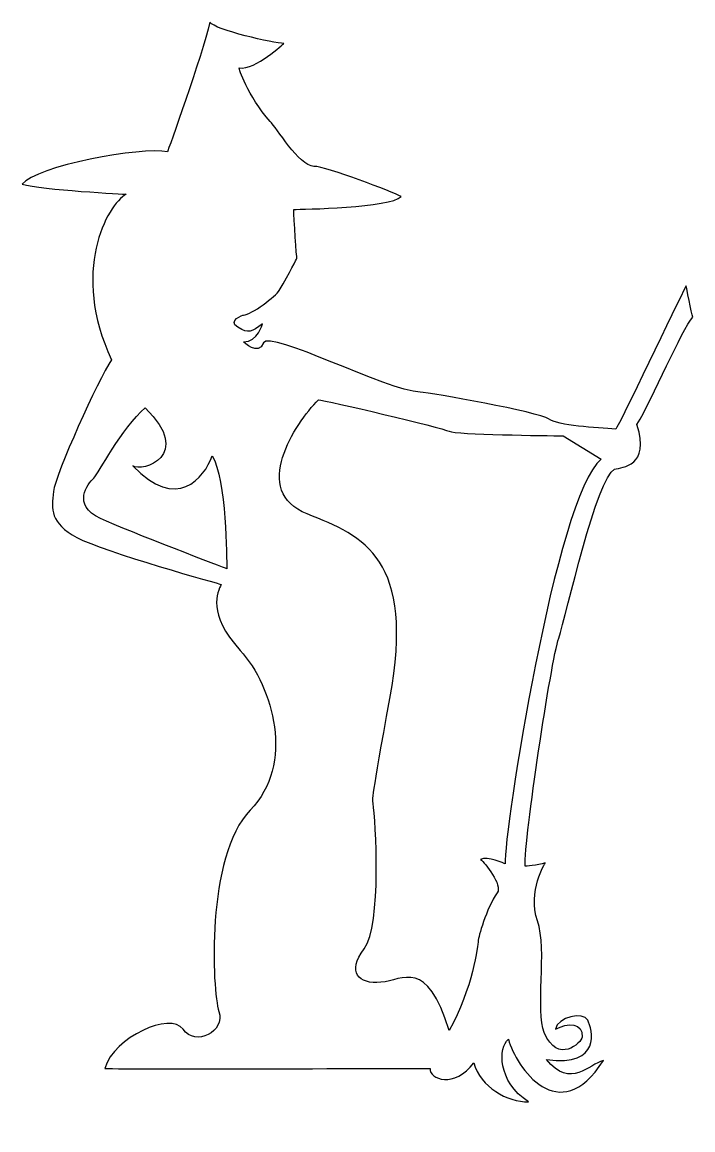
# Model space of a CAD drawing. Header units: centimetres. Extents: x -6.8 to 6.8, y -11.5 to 10.9.
import ezdxf

# ---------------------------------------------------------------- set-up
doc = ezdxf.new("R2010")
doc.units = ezdxf.units.CM
doc.header["$MEASUREMENT"] = 0
doc.layers.add('Camada 1', color=7, linetype='Continuous')

msp = doc.modelspace()

# ---------------------------------------------------------------- linework, layer by layer
at = {"layer": 'Camada 1'}
for points, knots in [([(-0.88073, 7.99506), (-0.63226, 7.99506), (0.72272, 7.47563), (0.88087, 7.3852), (0.88087, 7.3852), (0.67571, 7.15581), (-1.13354, 7.12488), (-1.28816, 7.12488), (-1.28816, 7.12488), (-1.28816, 6.95478), (-1.2263, 6.13521), (-1.2263, 6.13521), (-1.2263, 6.13521), (-1.2263, 6.13521), (-1.36759, 5.84361), (-1.58087, 5.48814), (-1.58087, 5.48814), (-1.64866, 5.37519), (-2.14552, 4.99123), (-2.30355, 4.99123), (-2.30355, 4.99123), (-2.30355, 4.99123), (-2.64238, 4.87833), (-2.4165, 4.74279), (-2.4165, 4.74279), (-2.19062, 4.60725), (-2.14551, 4.65249), (-1.91964, 4.81058), (-1.91964, 4.81058), (-1.91964, 4.81058), (-2.01, 4.44924), (-2.30358, 4.44924), (-2.30358, 4.44924), (-2.30358, 4.44924), (-2.01, 4.15561), (-1.89705, 4.42664), (-1.89705, 4.42664), (-1.7841, 4.69768), (0.6098, 3.45549), (1.2648, 3.43284), (1.2648, 3.43284), (1.46922, 3.42575), (3.68132, 3.02633), (3.86203, 2.89079), (3.86203, 2.89079), (4.04274, 2.75524), (4.83318, 2.71011), (5.21709, 2.68751), (5.21709, 2.68751), (5.28488, 2.75524), (6.45923, 5.2396), (6.63986, 5.57835), (6.63986, 5.57835), (6.63986, 5.57835), (6.75281, 5.01376), (6.77538, 4.946), (6.77538, 4.946), (6.54951, 4.69756), (5.96234, 3.2973), (5.64619, 2.77787), (5.64619, 2.77787), (5.91726, 1.91967), (5.3525, 1.91967), (5.19449, 1.8744), (5.19449, 1.8744), (4.83317, 1.71626), (4.22334, -1.06155), (4.0652, -1.53584), (4.0652, -1.53584), (3.90708, -2.01013), (3.36511, -5.60108), (3.38773, -6.14314), (3.38773, -6.14314), (3.38773, -6.14314), (3.63612, -6.14314), (3.79424, -6.07538), (3.79424, -6.07538), (3.79424, -6.07538), (3.4329, -6.66249), (3.6361, -7.24973), (3.6361, -7.24973), (3.83933, -7.83697), (3.59101, -9.07911), (3.77165, -9.50821), (3.77165, -9.50821), (4.04661, -10.16152), (4.53077, -9.71115), (4.5395, -9.59857), (4.5395, -9.59857), (4.5621, -9.30499), (4.24592, -9.30499), (3.99747, -9.44043), (3.99747, -9.44043), (4.04253, -9.19193), (4.56209, -9.07919), (4.65247, -9.2598), (4.65247, -9.2598), (4.74283, -9.44043), (4.94603, -10.20838), (3.81684, -10.05024), (3.81684, -10.05024), (4.3137, -10.65997), (4.67507, -10.1406), (4.96862, -10.07284), (4.96862, -10.07284), (4.0652, -11.47309), (3.20702, -10.20825), (3.04896, -9.64371), (3.04896, -9.64371), (2.84576, -9.80185), (2.82309, -10.50194), (3.45547, -10.90844), (3.45547, -10.90844), (3.02637, -10.90844), (2.48432, -10.61486), (2.3488, -10.118), (2.3488, -10.118), (1.96486, -10.63746), (1.44541, -10.45675), (1.468, -10.23087), (1.468, -10.23087), (1.468, -10.23087), (-5.12671, -10.25347), (-5.10412, -10.23087), (-5.10412, -10.23087), (-4.92341, -9.59846), (-3.77163, -9.07909), (-3.52323, -9.44043), (-3.52323, -9.44043), (-3.27484, -9.80175), (-2.66495, -9.48559), (-2.80047, -9.07909), (-2.80047, -9.07909), (-2.93599, -8.67259), (-3.07154, -5.93984), (-2.16817, -5.01387), (-2.16817, -5.01387), (-1.26478, -4.08788), (-1.69388, -2.52959), (-2.37137, -1.78431), (-2.37137, -1.78431), (-3.04886, -1.03906), (-2.82307, -0.60985), (-2.75531, -0.45174), (-2.75531, -0.45174), (-2.75531, -0.45174), (-5.12672, 0.20334), (-5.66877, 0.49692), (-5.66877, 0.49692), (-6.21082, 0.79048), (-6.18815, 1.06157), (-6.14306, 1.42291), (-6.14306, 1.42291), (-6.09797, 1.78425), (-5.23967, 3.68142), (-4.9686, 4.08795), (-4.9686, 4.08795), (-5.80423, 5.84955), (-5.05896, 7.2272), (-4.67502, 7.43048), (-4.67502, 7.43048), (-4.67502, 7.43048), (-6.39145, 7.52081), (-6.77536, 7.63373), (-6.77536, 7.63373), (-6.50429, 7.99512), (-4.35884, 8.40158), (-3.83938, 8.28868), (-3.83938, 8.28868), (-3.83938, 8.28868), (-3.13921, 10.23093), (-2.98118, 10.90848), (-2.98118, 10.90848), (-2.89082, 10.75039), (-1.67128, 10.47938), (-1.49057, 10.47938), (-1.49057, 10.47938), (-1.49057, 10.47938), (-2.05522, 9.93738), (-2.39396, 9.98252), (-2.39396, 9.98252), (-2.39396, 9.98252), (-2.23148, 9.42899), (-1.76163, 8.89847), (-1.76163, 8.89847), (-1.64387, 8.79495), (-1.18461, 7.99927), (-0.88073, 7.99506)], [0, 0, 0, 0, 0.02083333, 0.02083333, 0.02083333, 0.02083333, 0.04166667, 0.04166667, 0.04166667, 0.04166667, 0.0625, 0.0625, 0.0625, 0.0625, 0.08333333, 0.08333333, 0.08333333, 0.08333333, 0.10416667, 0.10416667, 0.10416667, 0.10416667, 0.125, 0.125, 0.125, 0.125, 0.14583333, 0.14583333, 0.14583333, 0.14583333, 0.16666667, 0.16666667, 0.16666667, 0.16666667, 0.1875, 0.1875, 0.1875, 0.1875, 0.20833333, 0.20833333, 0.20833333, 0.20833333, 0.22916667, 0.22916667, 0.22916667, 0.22916667, 0.25, 0.25, 0.25, 0.25, 0.27083333, 0.27083333, 0.27083333, 0.27083333, 0.29166667, 0.29166667, 0.29166667, 0.29166667, 0.3125, 0.3125, 0.3125, 0.3125, 0.33333333, 0.33333333, 0.33333333, 0.33333333, 0.35416667, 0.35416667, 0.35416667, 0.35416667, 0.375, 0.375, 0.375, 0.375, 0.39583333, 0.39583333, 0.39583333, 0.39583333, 0.41666667, 0.41666667, 0.41666667, 0.41666667, 0.4375, 0.4375, 0.4375, 0.4375, 0.45833333, 0.45833333, 0.45833333, 0.45833333, 0.47916667, 0.47916667, 0.47916667, 0.47916667, 0.5, 0.5, 0.5, 0.5, 0.52083333, 0.52083333, 0.52083333, 0.52083333, 0.54166667, 0.54166667, 0.54166667, 0.54166667, 0.5625, 0.5625, 0.5625, 0.5625, 0.58333333, 0.58333333, 0.58333333, 0.58333333, 0.60416667, 0.60416667, 0.60416667, 0.60416667, 0.625, 0.625, 0.625, 0.625, 0.64583333, 0.64583333, 0.64583333, 0.64583333, 0.66666667, 0.66666667, 0.66666667, 0.66666667, 0.6875, 0.6875, 0.6875, 0.6875, 0.70833333, 0.70833333, 0.70833333, 0.70833333, 0.72916667, 0.72916667, 0.72916667, 0.72916667, 0.75, 0.75, 0.75, 0.75, 0.77083333, 0.77083333, 0.77083333, 0.77083333, 0.79166667, 0.79166667, 0.79166667, 0.79166667, 0.8125, 0.8125, 0.8125, 0.8125, 0.83333333, 0.83333333, 0.83333333, 0.83333333, 0.85416667, 0.85416667, 0.85416667, 0.85416667, 0.875, 0.875, 0.875, 0.875, 0.89583333, 0.89583333, 0.89583333, 0.89583333, 0.91666667, 0.91666667, 0.91666667, 0.91666667, 0.9375, 0.9375, 0.9375, 0.9375, 0.95833333, 0.95833333, 0.95833333, 0.95833333, 1, 1, 1, 1]), ([(4.92341, 2.07771), (4.92341, 2.07771), (4.15556, 2.55198), (4.15556, 2.55198), (4.15556, 2.55198), (3.81681, 2.55198), (1.98738, 2.5746), (1.85194, 2.64234), (1.85194, 2.64234), (1.7165, 2.71008), (-0.65501, 3.27469), (-0.79045, 3.27469), (-0.79045, 3.27469), (-1.26474, 2.8004), (-2.16803, 1.42274), (-1.01625, 0.97104), (-1.01625, 0.97104), (0.13551, 0.51934), (1.17064, 0.06892), (0.65499, -2.75543), (0.65499, -2.75543), (0.27367, -4.84402), (0.3046, -4.79767), (0.31622, -4.87834), (0.31622, -4.87834), (0.36234, -5.19838), (0.49685, -7.34021), (0.13551, -7.81439), (0.13551, -7.81439), (-0.22581, -8.2886), (0.02256, -8.53707), (0.47428, -8.49188), (0.47428, -8.49188), (0.92595, -8.44672), (1.40024, -7.99502), (1.85194, -9.46303), (1.85194, -9.46303), (2.32623, -8.62742), (2.43916, -7.724), (2.43916, -7.65627), (2.43916, -7.65627), (2.43916, -7.58848), (2.59952, -6.99793), (2.8231, -6.68512), (2.8231, -6.68512), (2.93605, -6.52706), (2.57471, -6.07539), (2.48433, -6.00763), (2.48433, -6.00763), (2.61988, -5.93984), (2.98122, -6.09799), (2.98122, -6.09799), (2.98122, -6.09799), (2.95858, -5.48816), (3.99744, 1.30981), (4.92341, 2.07771)], [0, 0, 0, 0, 0.06666667, 0.06666667, 0.06666667, 0.06666667, 0.13333333, 0.13333333, 0.13333333, 0.13333333, 0.2, 0.2, 0.2, 0.2, 0.26666667, 0.26666667, 0.26666667, 0.26666667, 0.33333333, 0.33333333, 0.33333333, 0.33333333, 0.4, 0.4, 0.4, 0.4, 0.46666667, 0.46666667, 0.46666667, 0.46666667, 0.53333333, 0.53333333, 0.53333333, 0.53333333, 0.6, 0.6, 0.6, 0.6, 0.66666667, 0.66666667, 0.66666667, 0.66666667, 0.73333333, 0.73333333, 0.73333333, 0.73333333, 0.8, 0.8, 0.8, 0.8, 0.86666667, 0.86666667, 0.86666667, 0.86666667, 1, 1, 1, 1]), ([(-2.64243, -0.13553), (-2.64243, 0.04518), (-2.64243, 1.67126), (-2.93601, 2.14552), (-2.93601, 2.14552), (-3.09405, 1.69382), (-3.65867, 1.01628), (-4.53949, 1.94227), (-4.53949, 1.94227), (-4.35886, 1.80678), (-3.29735, 2.14558), (-4.2911, 3.11668), (-4.2911, 3.11668), (-4.76537, 2.71015), (-5.23902, 1.77466), (-5.32993, 1.69383), (-5.32993, 1.69383), (-5.44793, 1.5889), (-5.78173, 1.15183), (-5.19449, 0.88079), (-5.19449, 0.88079), (-4.60726, 0.60977), (-2.64243, -0.13553), (-2.64243, -0.13553)], [0, 0, 0, 0, 0.14285714, 0.14285714, 0.14285714, 0.14285714, 0.28571429, 0.28571429, 0.28571429, 0.28571429, 0.42857143, 0.42857143, 0.42857143, 0.42857143, 0.57142857, 0.57142857, 0.57142857, 0.57142857, 0.71428571, 0.71428571, 0.71428571, 0.71428571, 1, 1, 1, 1])]:
    msp.add_open_spline(points, degree=3, knots=knots, dxfattribs=at)

doc.saveas('drawing.dxf')
